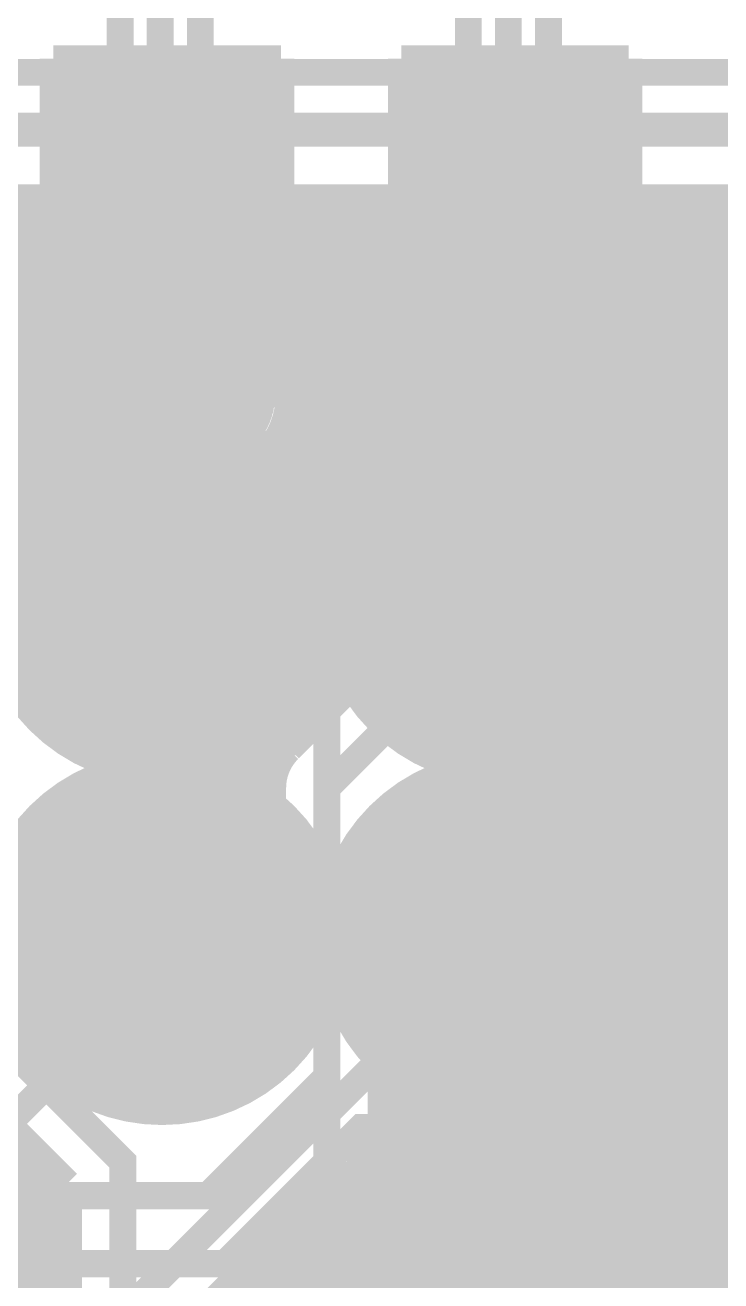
# Model space of a CAD drawing. Extents: x -4 to 136, y -50 to 40.
# Drawn here: x 98.46 to 103.65, y 25.4 to 34.78 of the extents above; entities that cross this region are included whole.
import ezdxf

# ---------------------------------------------------------------- set-up
doc = ezdxf.new("R2010")
doc.units = 0
doc.header["$MEASUREMENT"] = 0
doc.layers.get('0').update_dxf_attribs({"linetype": 'CONTINUOUS'})
for name, color, linetype in [('25-335-0_BOT', 7, 'CONTINUOUS'), ('25-335-0_DRD', 7, 'CONTINUOUS'), ('25-335-0_GND', 6, 'CONTINUOUS'), ('25-335-0_IN1', 4, 'CONTINUOUS'), ('25-335-0_SMB', 3, 'CONTINUOUS'), ('25-335-0_SMT', 5, 'CONTINUOUS'), ('25-335-0_SSB', 14, 'CONTINUOUS'), ('25-335-0_SST', 9, 'CONTINUOUS'), ('25-335-0_TOP', 12, 'CONTINUOUS'), ('THRUHOLE_TAP', 15, 'CONTINUOUS')]:
    doc.layers.add(name, color=color, linetype=linetype)

# ---------------------------------------------------------------- blocks, each defined once
blk = doc.blocks.new('OBLONG_13')
at = {"const_width": 1.5748}
blk.add_lwpolyline([(0, 0.2286), (0, -0.2286)], dxfattribs=at)
at = {"const_width": 0.7874}
for points in [[(-0.3937, 0.2286, 1), (0.3937, 0.2286, 1)], [(-0.3937, -0.2286, 1), (0.3937, -0.2286, 1)]]:
    blk.add_lwpolyline(points, format="xyb", close=True, dxfattribs=at)
blk = doc.blocks.new('ROUND_40')
at = {"const_width": 0.29972}
blk.add_lwpolyline([(-0.14986, 0, 1), (0.14986, 0, 1)], format="xyb", close=True, dxfattribs=at)
blk = doc.blocks.new('ROUND_49')
at = {"const_width": 1.397}
blk.add_lwpolyline([(-0.6985, 0, 1), (0.6985, 0, 1)], format="xyb", close=True, dxfattribs=at)
blk = doc.blocks.new('ROUND_60')
at = {"const_width": 0.50038}
blk.add_lwpolyline([(-0.25019, 0, 1), (0.25019, 0, 1)], format="xyb", close=True, dxfattribs=at)
blk = doc.blocks.new('ROUND_64')
at = {"const_width": 1.016}
blk.add_lwpolyline([(-0.508, 0, 1), (0.508, 0, 1)], format="xyb", close=True, dxfattribs=at)
blk = doc.blocks.new('ROUND_23')
at = {"const_width": 0.10033}
blk.add_lwpolyline([(-0.050164, 0, 1), (0.050164, 0, 1)], format="xyb", close=True, dxfattribs=at)
blk = doc.blocks.new('ROUND_65')
at = {"const_width": 0.54991}
blk.add_lwpolyline([(-0.274954, 0, 1), (0.274954, 0, 1)], format="xyb", close=True, dxfattribs=at)

msp = doc.modelspace()

# ---------------------------------------------------------------- linework, layer by layer
at = {"layer": '25-335-0_BOT'}
for points, const_width in [([(90.932, 29.083), (95.123, 33.274), (99.441, 33.274)], 0.635), ([(110.25378, 33.401), (100.076, 33.401)], 0.254), ([(100.1268, 33.401), (100.1268, 32.55518)], 0.254), ([(100.3554, 33.401), (100.3554, 32.33928)], 0.254), ([(100.584, 33.401), (100.584, 30.90164)], 0.254), ([(100.8126, 33.401), (100.8126, 29.7942)], 0.254), ([(101.0412, 33.401), (101.0412, 31.2674)], 0.254), ([(101.2698, 33.401), (101.2698, 31.55696)], 0.254), ([(101.4984, 33.401), (101.4984, 31.71698)], 0.254), ([(101.727, 33.401), (101.727, 31.80588)], 0.254), ([(101.9556, 33.401), (101.9556, 31.84398)], 0.254), ([(102.1842, 33.401), (102.1842, 31.83382)], 0.254), ([(102.4128, 33.401), (102.4128, 31.77286)], 0.254), ([(102.6414, 33.401), (102.6414, 31.65602)], 0.254), ([(102.87, 33.401), (102.87, 31.45282)], 0.254), ([(103.0986, 33.401), (103.0986, 31.02102)], 0.254), ([(103.3272, 33.401), (103.3272, 24.66594)], 0.254), ([(103.5558, 33.401), (103.5558, 31.21914)], 0.254), ([(110.24108, 33.2486), (100.0887, 33.2486)], 0.254), ([(110.29442, 33.02), (100.03536, 33.02)], 0.254), ([(99.8982, 32.81426), (99.8982, 32.62884)], 0.254), ([(110.4138, 32.7914), (99.8728, 32.7914)], 0.254), ([(99.441, 32.6263), (95.3897, 32.6263)], 0.254), ([(98.5266, 32.6263), (98.5266, 31.75)], 0.254), ([(98.7552, 32.6263), (98.7552, 31.57728)], 0.254), ([(98.9838, 32.6263), (98.9838, 31.72968)], 0.254), ([(99.2124, 32.6263), (99.2124, 32.16148)], 0.254), ([(99.441, 32.6263), (99.441, 32.50438)], 0.254), ([(99.6696, 32.66694), (99.6696, 32.6136)], 0.254), ([(99.5299, 32.5628), (95.3262, 32.5628)], 0.254), ([(110.4138, 32.5628), (100.11156, 32.5628)], 0.254), ([(99.28606, 32.3342), (96.3168, 32.3342)], 0.254), ([(110.4138, 32.3342), (100.35794, 32.3342)], 0.254), ([(98.0948, 32.1818), (98.59772, 31.67888)], 0.254), ([(99.1997, 32.1056), (98.171, 32.1056)], 0.254), ([(110.4138, 32.1056), (100.4443, 32.1056)], 0.254), ([(99.20478, 31.877), (98.3996, 31.877)], 0.254), ([(110.4138, 31.877), (100.43922, 31.877)], 0.254), ([(107.823, 13.335), (106.172, 11.684), (103.378, 11.684), (98.298, 16.764), (98.298, 19.939), (99.187, 20.828), (99.187, 26.289), (98.298, 27.178), (98.298, 31.369), (97.79, 31.877), (95.885, 31.877)], 0.2032), ([(99.2124, 31.84398), (99.2124, 31.8135)], 0.254), ([(98.84664, 31.6484), (98.62566, 31.6484)], 0.254), ([(101.38664, 31.6484), (100.3427, 31.6484)], 0.254), ([(100.3554, 31.66872), (100.3554, 31.42234)], 0.254), ([(103.92664, 31.6484), (102.6541, 31.6484)], 0.254), ([(101.1428, 31.4198), (100.35794, 31.4198)], 0.254), ([(103.6828, 31.4198), (102.89794, 31.4198)], 0.254), ([(101.0031, 31.1912), (100.49764, 31.1912)], 0.254), ([(103.5431, 31.1912), (103.03764, 31.1912)], 0.254), ([(100.9269, 30.9626), (100.5713, 30.9626)], 0.254), ([(103.4669, 30.9626), (103.1113, 30.9626)], 0.254), ([(100.9015, 30.734), (100.5967, 30.734)], 0.254), ([(100.5967, 30.72892), (100.5967, 30.27172)], 0.254), ([(100.9015, 30.72892), (100.9015, 30.27172)], 0.254), ([(103.4415, 30.734), (103.1367, 30.734)], 0.254), ([(103.1367, 30.72892), (103.1367, 30.27172)], 0.254), ([(103.4415, 30.72892), (103.4415, 30.27172)], 0.254), ([(100.9015, 30.5054), (100.5967, 30.5054)], 0.254), ([(100.711, 19.685), (100.711, 29.083), (102.0191, 30.3911), (102.0191, 30.50032)], 0.2032), ([(103.4415, 30.5054), (103.1367, 30.5054)], 0.254), ([(100.9015, 30.2768), (100.5967, 30.2768)], 0.254), ([(103.4415, 30.2768), (103.1367, 30.2768)], 0.254), ([(100.584, 30.09646), (100.584, 29.5656)], 0.254), ([(100.92436, 30.0482), (100.57384, 30.0482)], 0.254), ([(103.46436, 30.0482), (103.11384, 30.0482)], 0.254), ([(100.9523, 29.93644), (100.41128, 29.39288)], 0.254), ([(103.0986, 29.97708), (103.0986, 28.48102)], 0.254), ([(100.83546, 29.8196), (100.50272, 29.8196)], 0.254), ([(103.53802, 29.8196), (103.04272, 29.8196)], 0.254), ([(103.5558, 29.77896), (103.5558, 28.67914)], 0.254), ([(100.3554, 29.57576), (100.3554, 29.32684)], 0.254), ([(100.60686, 29.591), (100.36556, 29.591)], 0.254), ([(102.87, 29.54528), (102.87, 28.91282)], 0.254), ([(103.67264, 29.591), (102.90556, 29.591)], 0.254), ([(100.1268, 29.35986), (100.1268, 29.09824)], 0.254), ([(100.3808, 29.3624), (100.12934, 29.3624)], 0.254), ([(102.6414, 29.34208), (102.6414, 29.11602)], 0.254), ([(103.90886, 29.3624), (102.66934, 29.3624)], 0.254), ([(100.28174, 29.1338), (100.076, 29.1338)], 0.254), ([(100.2792, 29.083), (100.2792, 28.9687)], 0.254), ([(103.96474, 29.1338), (102.616, 29.1338)], 0.254), ([(103.70312, 28.9052), (102.87762, 28.9052)], 0.254), ([(103.55326, 28.6766), (103.02494, 28.6766)], 0.254), ([(103.47198, 28.448), (103.10622, 28.448)], 0.254), ([(103.4415, 28.2194), (103.1367, 28.2194)], 0.254), ([(103.1367, 28.18892), (103.1367, 27.73172)], 0.254), ([(103.4415, 28.18892), (103.4415, 27.73172)], 0.254), ([(103.4415, 27.9908), (103.1367, 27.9908)], 0.254), ([(103.4415, 27.7622), (103.1367, 27.7622)], 0.254), ([(103.45928, 27.5336), (103.11892, 27.5336)], 0.254), ([(103.0986, 27.43708), (103.0986, 24.7523)], 0.254), ([(103.52532, 27.305), (103.05288, 27.305)], 0.254), ([(103.5558, 27.23896), (103.5558, 24.41956)], 0.254), ([(101.1428, 27.0383), (101.1428, 20.1422)], 0.254), ([(102.87, 27.00528), (102.87, 24.74722)], 0.254), ([(103.65486, 27.0764), (102.92588, 27.0764)], 0.254), ([(101.2698, 26.90114), (101.2698, 19.97456)], 0.254), ([(98.0567, 26.80716), (98.7552, 26.10866)], 0.254), ([(101.3333, 26.8478), (101.1428, 26.8478)], 0.254), ([(103.8733, 26.8478), (102.7049, 26.8478)], 0.254), ([(101.4984, 26.74112), (101.4984, 14.1732)], 0.254), ([(102.6414, 26.80208), (102.6414, 24.6507)], 0.254), ([(101.9048, 26.6192), (101.1428, 26.6192)], 0.254), ([(101.727, 26.65222), (101.727, 22.0853)], 0.254), ([(103.9622, 26.6192), (102.1334, 26.6192)], 0.254), ([(102.1842, 26.62428), (102.1842, 22.77618)], 0.254), ([(102.4128, 26.68524), (102.4128, 24.36622)], 0.254), ([(101.9556, 26.61412), (101.9556, 22.56028)], 0.254), ([(98.47326, 26.3906), (97.43694, 26.3906)], 0.254), ([(98.5266, 26.33726), (98.5266, 22.89048)], 0.254), ([(103.9622, 26.3906), (101.1428, 26.3906)], 0.254), ([(98.70186, 26.162), (97.2947, 26.162)], 0.254), ([(103.9622, 26.162), (101.1428, 26.162)], 0.254), ([(98.7552, 26.10866), (98.7552, 21.0058)], 0.254), ([(98.7552, 25.9334), (97.0661, 25.9334)], 0.254), ([(103.9622, 25.9334), (101.1428, 25.9334)], 0.254), ([(98.7552, 25.7048), (96.8375, 25.7048)], 0.254), ([(103.9622, 25.7048), (101.1428, 25.7048)], 0.254), ([(98.7552, 25.4762), (96.6089, 25.4762)], 0.254), ([(103.9622, 25.4762), (101.1428, 25.4762)], 0.254)]:
    msp.add_lwpolyline(points, dxfattribs=dict(at, const_width=const_width))
at = {"layer": '25-335-0_BOT', "const_width": 0.254}
for points in [[(100.0887, 33.274, 0.0493888), (100.07612, 33.40102)], [(99.441, 32.6263, 0.4142136), (100.0887, 33.274)], [(99.822, 32.63392, 0.4142136), (99.19208, 32.004)], [(100.45192, 32.004, 0.4142136), (99.822, 32.63392)], [(99.19208, 32.004, 0.0758059), (99.22071, 31.81625)], [(100.24872, 31.53918, 0.2100361), (100.45299, 32.004)], [(99.22002, 31.81604, 0.1358705), (98.69782, 31.52801)], [(102.0191, 31.84652, 0.4142136), (100.9015, 30.72892)], [(103.1367, 30.72892, 0.4142136), (102.0191, 31.84652)], [(104.5591, 31.84652, 0.4142136), (103.4415, 30.72892)], [(98.69932, 31.52648, 0.1032284), (98.60284, 31.67384)], [(98.69932, 31.52648, 0.1032284), (98.60284, 31.67384)], [(100.5967, 30.72892, 0.2056047), (100.24878, 31.53924)], [(99.8855, 29.23032, 0.3089882), (100.5967, 30.27172)], [(100.9015, 30.27172, 0.0762755), (100.95292, 29.93663)], [(102.4255, 29.23032, 0.3089882), (103.1367, 30.27172)], [(103.4415, 30.27172, 0.3089883), (104.1527, 29.23032)], [(100.4062, 29.3878, 0.1989124), (100.27995, 29.083)], [(100.2792, 28.9687, 0.106953), (99.88526, 29.22971)], [(103.1367, 28.18892, 0.3089883), (102.4255, 29.23032)], [(104.1527, 29.23032, 0.3089882), (103.4415, 28.18892)], [(102.0191, 26.61412, 0.4142136), (103.1367, 27.73172)], [(103.4415, 27.73172, 0.2573077), (103.96221, 26.78686)], [(101.1428, 27.0383, 0.2292385), (102.0191, 26.61425)]]:
    msp.add_lwpolyline(points, format="xyb", dxfattribs=at)
at = {"layer": '25-335-0_DRD', "const_width": 0.254}
for points in [[(-4.0005, 34.00044), (-4.0005, -4.0005), (135.99922, -4.0005), (135.99922, 34.00044), (-4.0005, 34.00044)], [(98.806, 33.909), (98.806, 32.639)], [(100.076, 33.909), (98.806, 33.909)], [(100.076, 33.909), (98.806, 32.639)], [(100.076, 32.639), (98.806, 33.909)], [(100.076, 32.639), (100.076, 33.909)], [(98.806, 32.639), (100.076, 32.639)], [(99.187, 32.639), (99.187, 31.369)], [(100.457, 32.639), (99.187, 32.639)], [(100.457, 32.639), (99.187, 31.369)], [(100.457, 31.369), (99.187, 32.639)], [(100.457, 31.369), (100.457, 32.639)], [(99.187, 31.369), (100.457, 31.369)], [(99.4791, 31.13532), (98.8441, 30.50032)], [(100.1141, 30.50032), (99.4791, 31.13532)], [(102.0191, 31.13532), (101.3841, 30.50032)], [(102.6541, 30.50032), (102.0191, 31.13532)], [(98.8441, 30.50032), (99.4791, 29.86532)], [(99.4791, 29.86532), (100.1141, 30.50032)], [(101.3841, 30.50032), (102.0191, 29.86532)], [(102.0191, 29.86532), (102.6541, 30.50032)], [(99.4791, 28.59532), (98.8441, 27.96032)], [(100.1141, 27.96032), (99.4791, 28.59532)], [(102.0191, 28.59532), (101.3841, 27.96032)], [(102.6541, 27.96032), (102.0191, 28.59532)], [(98.8441, 27.96032), (99.4791, 27.32532)], [(99.4791, 27.32532), (100.1141, 27.96032)], [(101.3841, 27.96032), (102.0191, 27.32532)], [(102.0191, 27.32532), (102.6541, 27.96032)]]:
    msp.add_lwpolyline(points, dxfattribs=at)
at = {"layer": '25-335-0_GND', "const_width": 0.254}
msp.add_lwpolyline([(-4.0005, 34.00044), (-4.0005, -4.0005), (135.99922, -4.0005), (135.99922, 34.00044), (-4.0005, 34.00044)], dxfattribs=at)
at = {"layer": '25-335-0_IN1'}
for points, const_width in [([(98.82378, 33.401), (37.06622, 33.401)], 0.254), ([(98.5266, 33.401), (98.5266, 31.45028)], 0.254), ([(98.7552, 33.401), (98.7552, 31.63316)], 0.254), ([(110.25378, 33.401), (100.05822, 33.401)], 0.254), ([(100.1268, 33.401), (100.1268, 32.9184)], 0.254), ([(100.3554, 33.401), (100.3554, 33.0581)], 0.254), ([(100.584, 33.401), (100.584, 33.0708)], 0.254), ([(100.8126, 33.401), (100.8126, 33.0708)], 0.254), ([(101.0412, 33.401), (101.0412, 33.0708)], 0.254), ([(101.2698, 33.401), (101.2698, 33.0708)], 0.254), ([(101.4984, 33.401), (101.4984, 33.0708)], 0.254), ([(101.727, 33.401), (101.727, 33.0708)], 0.254), ([(101.9556, 33.401), (101.9556, 33.0708)], 0.254), ([(102.1842, 33.401), (102.1842, 33.0708)], 0.254), ([(102.4128, 33.401), (102.4128, 33.0708)], 0.254), ([(102.6414, 33.401), (102.6414, 33.0708)], 0.254), ([(102.87, 33.401), (102.87, 33.0708)], 0.254), ([(103.0986, 33.401), (103.0986, 33.0708)], 0.254), ([(103.3272, 33.401), (103.3272, 33.0708)], 0.254), ([(103.5558, 33.401), (103.5558, 33.0708)], 0.254), ([(98.81108, 33.2486), (40.41648, 33.2486)], 0.254), ([(110.24108, 33.2486), (100.07092, 33.2486)], 0.254), ([(98.86442, 33.02), (40.75938, 33.02)], 0.254), ([(100.2538, 33.02), (100.01758, 33.02)], 0.254), ([(103.886, 33.0708), (100.457, 33.0708)], 0.254), ([(100.1522, 32.9438), (99.83978, 32.63392)], 0.254), ([(98.9838, 32.83966), (98.9838, 31.75)], 0.254), ([(99.8982, 32.83966), (99.8982, 32.6898)], 0.254), ([(99.0346, 32.7914), (94.6912, 32.7914)], 0.254), ([(99.99726, 32.7914), (99.84486, 32.7914)], 0.254), ([(99.2124, 32.68726), (99.2124, 32.16148)], 0.254), ([(99.441, 32.64408), (99.441, 32.50438)], 0.254), ([(99.6696, 32.68726), (99.6696, 32.6136)], 0.254), ([(99.5299, 32.5628), (94.9198, 32.5628)], 0.254), ([(99.822, 32.004), (100.457, 32.639), (103.886, 32.639), (104.5591, 31.9659), (104.5591, 30.50032)], 0.2032), ([(99.28606, 32.3342), (96.3168, 32.3342)], 0.254), ([(99.1997, 32.1056), (96.47174, 32.1056)], 0.254), ([(99.20478, 31.877), (96.51492, 31.877)], 0.254), ([(99.2124, 31.84398), (99.2124, 31.81858)], 0.254), ([(98.77806, 31.6484), (97.64014, 31.6484)], 0.254), ([(98.49612, 31.4198), (97.92208, 31.4198)], 0.254), ([(102.0191, 27.96032), (100.60178, 26.543), (100.584, 26.543), (99.06, 25.019), (99.06, 20.18792), (98.933, 20.06092), (98.933, 19.685)], 0.2032), ([(103.3272, 27.4193), (103.3272, 24.66594)], 0.254), ([(103.38308, 27.305), (103.19512, 27.305)], 0.254), ([(103.0986, 27.1526), (103.0986, 24.7523)], 0.254), ([(103.5431, 27.0764), (103.0351, 27.0764)], 0.254), ([(103.5558, 27.06116), (103.5558, 24.5618)], 0.254), ([(102.87, 26.91638), (102.87, 24.74722)], 0.254), ([(103.79964, 26.8478), (102.77856, 26.8478)], 0.254), ([(101.4222, 26.75128), (100.91166, 26.24074)], 0.254), ([(101.4984, 26.71826), (101.4984, 7.6708)], 0.254), ([(102.6414, 26.76398), (102.6414, 24.6507)], 0.254), ([(101.8921, 26.6192), (101.29012, 26.6192)], 0.254), ([(101.727, 26.6446), (101.727, 7.6708)], 0.254), ([(104.4321, 26.6192), (102.1461, 26.6192)], 0.254), ([(102.1842, 26.62174), (102.1842, 22.77618)], 0.254), ([(102.4128, 26.67254), (102.4128, 24.36622)], 0.254), ([(101.2698, 26.59888), (101.2698, 19.97456)], 0.254), ([(101.9556, 26.61412), (101.9556, 22.56028)], 0.254), ([(101.0412, 26.37028), (101.0412, 20.22094)], 0.254), ([(106.6673, 26.3906), (101.06152, 26.3906)], 0.254), ([(100.82276, 26.17216), (99.4918, 24.83866)], 0.254), ([(106.6673, 26.162), (100.8126, 26.162)], 0.254), ([(100.8126, 26.15946), (100.8126, 20.3073)], 0.254), ([(106.47426, 25.9334), (100.584, 25.9334)], 0.254), ([(100.584, 25.93086), (100.584, 20.30222)], 0.254), ([(106.24566, 25.7048), (100.3554, 25.7048)], 0.254), ([(100.3554, 25.70226), (100.3554, 24.20366)], 0.254), ([(106.01706, 25.4762), (100.1268, 25.4762)], 0.254), ([(100.1268, 25.47366), (100.1268, 24.37638)], 0.254)]:
    msp.add_lwpolyline(points, dxfattribs=dict(at, const_width=const_width))
at = {"layer": '25-335-0_IN1', "const_width": 0.254}
for points in [[(98.82378, 33.401, 0.0507758), (98.81085, 33.274)], [(100.07092, 33.274, 0.0507753), (100.05799, 33.40095)], [(98.81108, 33.274, 0.4142136), (99.441, 32.64408)], [(99.441, 32.64408, 0.4142136), (100.07092, 33.274)], [(100.457, 33.0708, 0.1989132), (100.15167, 32.94433)], [(100.457, 33.0708, 0.1989132), (100.15167, 32.94433)], [(99.822, 32.63392, 0.4142136), (99.19208, 32.004)], [(99.19208, 32.004, 0.0748382), (99.21999, 31.81857)], [(99.22002, 31.81858, 0.2660384), (98.21105, 30.94414)], [(102.0191, 26.61412, 0.3182174), (103.2891, 27.51328)], [(103.2891, 27.51328, 0.3182175), (104.5591, 26.61412)], [(101.4222, 26.75128, 0.1151532), (102.0191, 26.61196)], [(100.82276, 26.17216, 0.0620802), (100.90703, 26.23775)], [(100.82276, 26.17216, 0.0620802), (100.90703, 26.23775)]]:
    msp.add_lwpolyline(points, format="xyb", dxfattribs=at)
at = {"layer": '25-335-0_SSB', "const_width": 0.20066}
for points in [[(99.16668, 34.5313), (99.16668, 40.0304), (99.4664, 40.33012), (99.76612, 40.0304)], [(101.76764, 34.5313), (101.76764, 40.0304), (102.06736, 40.33012), (102.36708, 40.0304)], [(99.4664, 34.4297), (99.4664, 40.33012)], [(102.06736, 34.4297), (102.06736, 40.33012)], [(99.76612, 40.0304), (99.76612, 34.5313)], [(102.36708, 40.0304), (102.36708, 34.5313)], [(100.3681, 34.5313), (98.6663, 34.5313)], [(100.3681, 34.5313), (100.3681, 32.0294), (98.6663, 32.0294)], [(98.6663, 34.5313), (98.6663, 32.0294)], [(98.83648, 34.5313), (98.83648, 32.0294)], [(99.01428, 34.5313), (99.01428, 32.0294)], [(99.19462, 34.5313), (99.19462, 32.0294)], [(99.37496, 34.5313), (99.37496, 32.0294)], [(99.5553, 34.5313), (99.5553, 32.0294)], [(99.7331, 34.5313), (99.7331, 32.0294)], [(99.91344, 34.5313), (99.91344, 32.0294)], [(100.09378, 34.5313), (100.09378, 32.0294)], [(100.27412, 34.5313), (100.27412, 32.0294)], [(102.96652, 34.5313), (101.26726, 34.5313)], [(102.96652, 34.5313), (102.96652, 32.0294), (101.26726, 32.0294)], [(101.26726, 34.5313), (101.26726, 32.0294)], [(101.4349, 34.5313), (101.4349, 32.0294)], [(101.61524, 34.5313), (101.61524, 32.0294)], [(101.79558, 34.5313), (101.79558, 32.0294)], [(101.97592, 34.5313), (101.97592, 32.0294)], [(102.15372, 34.5313), (102.15372, 32.0294)], [(102.33406, 34.5313), (102.33406, 32.0294)], [(102.5144, 34.5313), (102.5144, 32.0294)], [(102.69474, 34.5313), (102.69474, 32.0294)], [(102.87508, 34.5313), (102.87508, 32.0294)], [(95.66656, 34.4297), (133.79196, 34.4297), (133.79196, 32.131), (95.66656, 32.131), (95.66656, 34.4297)], [(100.3681, 34.35604), (98.6663, 34.35604)], [(102.96652, 34.35604), (101.26726, 34.35604)], [(100.3681, 34.1757), (98.6663, 34.1757)], [(102.96652, 34.1757), (101.26726, 34.1757)], [(100.3681, 33.99536), (98.6663, 33.99536)], [(102.96652, 33.99536), (101.26726, 33.99536)], [(100.3681, 33.81756), (98.6663, 33.81756)], [(102.96652, 33.81756), (101.26726, 33.81756)], [(100.3681, 33.63722), (98.6663, 33.63722)], [(102.96652, 33.63722), (101.26726, 33.63722)], [(100.3681, 33.45688), (98.6663, 33.45688)], [(102.96652, 33.45688), (101.26726, 33.45688)], [(100.3681, 33.27654), (98.6663, 33.27654)], [(102.96652, 33.27654), (101.26726, 33.27654)], [(100.3681, 33.0962), (98.6663, 33.0962)], [(102.96652, 33.0962), (101.26726, 33.0962)], [(100.3681, 32.9184), (98.6663, 32.9184)], [(102.96652, 32.9184), (101.26726, 32.9184)], [(100.3681, 32.73806), (98.6663, 32.73806)], [(102.96652, 32.73806), (101.26726, 32.73806)], [(100.3681, 32.55772), (98.6663, 32.55772)], [(102.96652, 32.55772), (101.26726, 32.55772)], [(100.3681, 32.37738), (98.6663, 32.37738)], [(102.96652, 32.37738), (101.26726, 32.37738)], [(100.3681, 32.19958), (98.6663, 32.19958)], [(102.96652, 32.19958), (101.26726, 32.19958)], [(99.4664, 32.0294), (99.4664, 27.72918), (99.16668, 27.72918), (99.16668, 32.0294)], [(99.4664, 27.72918), (99.76612, 27.72918), (99.76612, 32.0294)], [(102.06736, 32.0294), (102.06736, 27.72918), (101.76764, 27.72918), (101.76764, 32.0294)], [(102.06736, 27.72918), (102.36708, 27.72918), (102.36708, 32.0294)]]:
    msp.add_lwpolyline(points, dxfattribs=at)
at = {"layer": '25-335-0_SST', "const_width": 0.1524}
for points in [[(103.27386, 25.55748), (103.52786, 25.55748), (103.61168, 25.83942), (103.61168, 26.12136), (103.52786, 26.4033), (103.27386, 26.4033)], [(103.31704, 25.55748), (103.31704, 26.4033)]]:
    msp.add_lwpolyline(points, dxfattribs=at)
at = {"layer": '25-335-0_TOP'}
for points, const_width in [([(36.449, 33.274), (36.703, 33.528), (96.393, 33.528), (98.044, 31.877), (99.568, 31.877), (99.695, 32.004), (99.822, 32.004)], 0.2032), ([(99.441, 33.274), (110.744, 33.274)], 0.635), ([(99.4791, 30.50032), (98.78568, 30.50032), (96.266, 33.02), (41.529, 33.02), (36.83, 28.321), (36.83, 26.797), (36.83, 26.7462)], 0.2032), ([(132.4991, 30.50032), (132.4991, 30.6959), (131.318, 31.877), (101.092, 31.877), (100.711, 31.496), (100.711, 26.924), (99.822, 26.035), (95.885, 26.035), (94.9198, 27.0002), (85.725, 27.0002)], 0.2032), ([(112.1791, 30.50032), (112.1791, 30.226), (112.141, 30.226), (110.871, 28.956), (110.871, 26.924), (110.49, 26.543), (100.965, 26.543), (99.949, 25.527), (89.789, 25.527), (89.027, 24.765), (83.058, 24.765), (82.677, 24.384)], 0.2032), ([(81.915, 27.813), (94.742, 27.813), (96.012, 26.543), (98.298, 26.543), (99.4791, 27.7241), (99.4791, 27.96032)], 0.2032), ([(83.439, 24.13), (89.027, 24.13), (89.916, 25.019), (100.203, 25.019), (101.219, 26.035), (110.236, 26.035), (110.871, 25.4), (111.887, 25.4), (112.395, 25.908)], 0.2032), ([(111.76, 22.479), (110.617, 22.479), (110.49, 22.606), (110.49, 25.019), (109.982, 25.527), (101.473, 25.527), (100.457, 24.511), (90.17, 24.511), (88.773, 23.114), (77.724, 23.114), (77.089, 23.749), (77.089, 24.39924)], 0.381)]:
    msp.add_lwpolyline(points, dxfattribs=dict(at, const_width=const_width))

# ---------------------------------------------------------------- block references
at = {"layer": '25-335-0_BOT'}
for name, p in [('ROUND_40', (99.441, 33.274)), ('ROUND_40', (99.822, 32.004)), ('OBLONG_13', (99.4791, 30.50032)), ('OBLONG_13', (102.0191, 30.50032)), ('OBLONG_13', (99.4791, 27.96032)), ('OBLONG_13', (102.0191, 27.96032))]:
    msp.add_blockref(name, p, dxfattribs=at)
at = {"layer": '25-335-0_GND'}
for name, p in [('ROUND_60', (99.441, 33.274)), ('ROUND_60', (99.822, 32.004)), ('ROUND_49', (99.4791, 30.50032)), ('ROUND_49', (102.0191, 30.50032)), ('ROUND_49', (104.5591, 30.50032)), ('ROUND_49', (99.4791, 27.96032)), ('ROUND_49', (102.0191, 27.96032)), ('ROUND_49', (104.5591, 27.96032))]:
    msp.add_blockref(name, p, dxfattribs=at)
at = {"layer": '25-335-0_IN1'}
for name, p in [('ROUND_40', (99.441, 33.274)), ('ROUND_40', (99.822, 32.004)), ('ROUND_64', (99.4791, 30.50032)), ('ROUND_64', (102.0191, 30.50032)), ('ROUND_64', (104.5591, 30.50032)), ('ROUND_64', (99.4791, 27.96032)), ('ROUND_64', (102.0191, 27.96032)), ('ROUND_64', (104.5591, 27.96032))]:
    msp.add_blockref(name, p, dxfattribs=at)
at = {"layer": '25-335-0_SMB'}
for p in [(99.4791, 30.50032), (102.0191, 30.50032), (99.4791, 27.96032), (102.0191, 27.96032)]:
    msp.add_blockref('OBLONG_13', p, dxfattribs=at)
at = {"layer": '25-335-0_SMT'}
for p in [(99.4791, 30.50032), (102.0191, 30.50032), (99.4791, 27.96032), (102.0191, 27.96032)]:
    msp.add_blockref('OBLONG_13', p, dxfattribs=at)
at = {"layer": '25-335-0_TOP'}
for name, p in [('ROUND_40', (99.441, 33.274)), ('ROUND_40', (99.822, 32.004)), ('OBLONG_13', (99.4791, 30.50032)), ('OBLONG_13', (102.0191, 30.50032)), ('OBLONG_13', (99.4791, 27.96032)), ('OBLONG_13', (102.0191, 27.96032))]:
    msp.add_blockref(name, p, dxfattribs=at)
at = {"layer": 'THRUHOLE_TAP'}
for name, p in [('ROUND_23', (99.441, 33.274)), ('ROUND_23', (99.822, 32.004)), ('ROUND_65', (99.4791, 30.50032)), ('ROUND_65', (102.0191, 30.50032)), ('ROUND_65', (99.4791, 27.96032)), ('ROUND_65', (102.0191, 27.96032))]:
    msp.add_blockref(name, p, dxfattribs=at)

doc.saveas('drawing.dxf')
